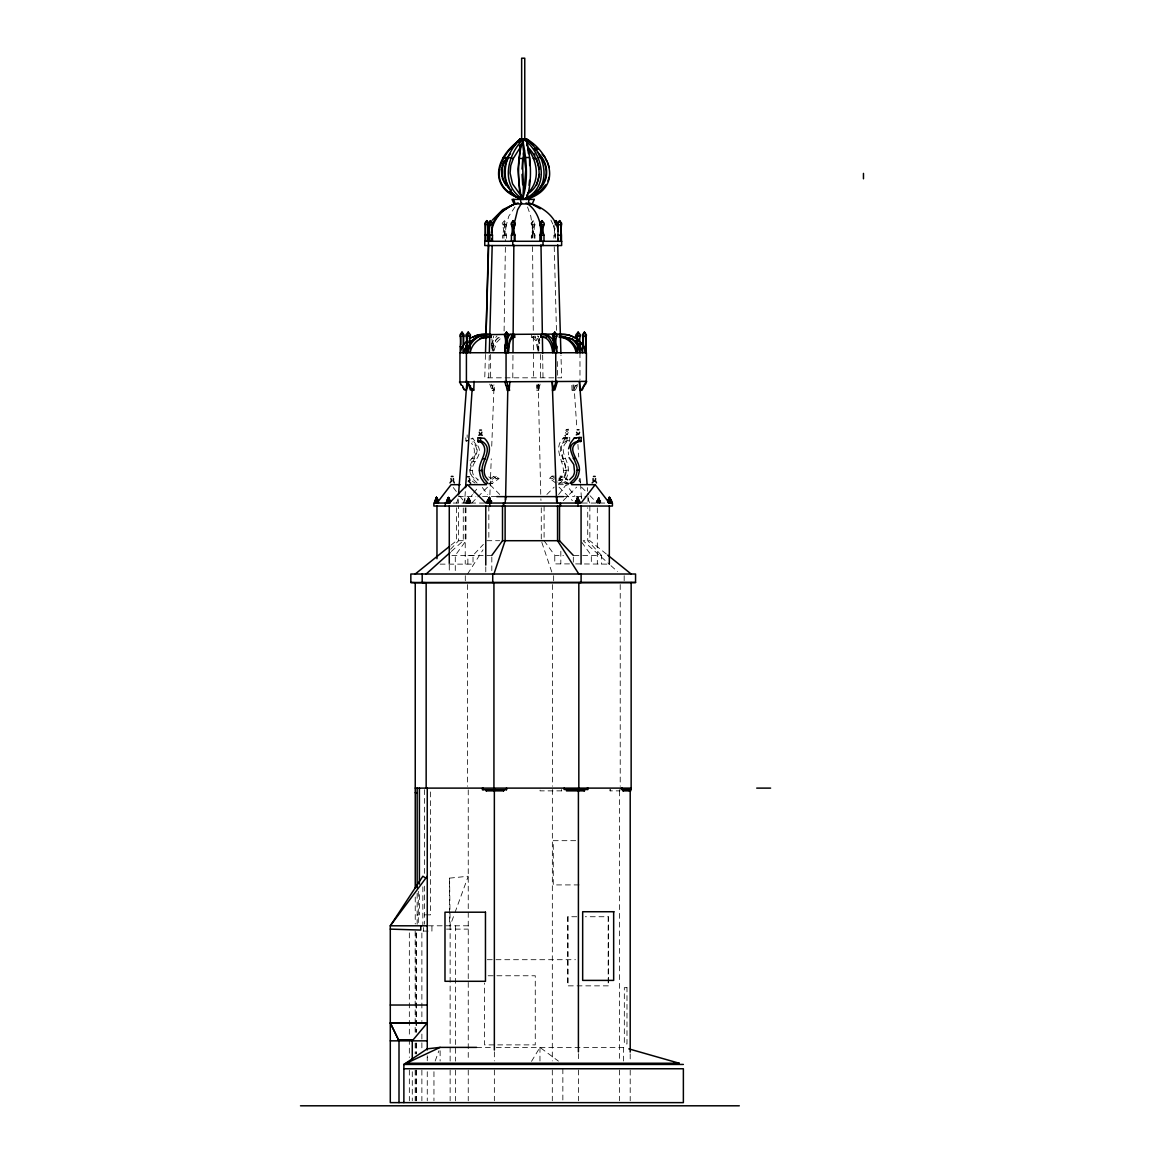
<?xml version="1.0" encoding="UTF-8"?>
<svg xmlns="http://www.w3.org/2000/svg" width="1164" height="1164" viewBox="0 0 1164 1164"><rect width="100%" height="100%" fill="white"/><g stroke="black" fill="none" stroke-linecap="round" stroke-linejoin="round"><path stroke-width="0.75" stroke-dasharray="5 3.75" d="M427.261 1055.763L427.261 1060.957L427.261 1057.203M470.052 503.168L470.387 501.073L468.685 497.523L466.4 502.281L467.084 503.183L466.749 501.102L468.437 497.523L470.751 501.437L470.067 503.154L470.416 501.087L468.525 497.523L469.238 503.168M598.834 497.392C596.914 500.869 603.272 508.901 598.82 497.392C598.66 499.167 602.646 502.761 599.256 503.023M468.626 502.746C463.81 497.886 473.661 502.615 468.583 500.025M468.685 497.523L468.612 500.025M590.032 495.704L597.03 503.037L598.703 497.392L596.797 501.32L597.074 502.935L598.209 503.037L596.856 502.935L596.565 501.335L598.805 497.392M512.786 377.82L512.975 354.278M504.099 331.042L505.38 246.666M558.924 480.063L562.372 476.12A11.465 6.911 90 0 0 563.463 471.944C563.74 460.231 552.624 448.882 563.289 437.97L569.807 437.373L569.647 440.676L566.897 440.676L566.679 441.505L569.414 441.505M558.895 483.613L561.033 482.289L563.74 478.084A16.121 9.719 90 0 0 565.268 472.206C568.076 461.89 550.616 443.877 568.556 440.85M558.153 480.165L562.445 479.699L565.122 476.12A11.465 6.911 90 0 0 566.213 471.944C566.49 460.231 555.374 448.882 566.039 437.97L569.807 437.373M558.574 483.045L562.721 483.118L566.49 478.084A16.121 9.719 90 0 0 568.017 472.206C570.651 461.25 556.319 450.366 567.596 441.098M489.753 384.135L492.183 390.507L493.027 384.877M492.183 390.507L494.22 390.115L494.336 384.877M488.676 377.82L489.302 354.278M485.446 354.438L484.762 377.82L561.63 377.82L560.961 355.064M538.117 384.135L536.895 390.507L536.458 384.877M540.052 384.135L538.83 390.507L536.895 390.507M489.884 494.816L491.252 458.805M491.732 446.205L494.074 384.978M566.897 440.676L567.057 437.373M464.974 496.621L465.338 491.223M577.562 384.542L575.511 385.808L573.401 390.507L572.033 390.115L571.83 384.877M577.46 385.633L575.438 389.969L573.401 390.507M468.219 499.181C470.096 499.181 466.735 499.516 468.452 497.523L468.583 499.181L468.583 497.523L466.735 501.102L467.462 503.168M598.194 499.036L598.587 497.392M468.466 497.523L468.059 499.181M492.576 349.986L495.733 340.455L499.603 335.93M493.943 350.742L496.722 342.347L501.408 337.604M534.96 238.256L534.96 235.215A15.408 14.856 -90 0 1 534.96 224.739L535.062 224.361A2.604 2.27 90 0 0 535.091 223.226L533.156 220.636L531.177 223.226A2.604 2.27 90 0 0 531.206 224.361L531.308 224.739A12.528 12.091 -90 0 1 531.308 235.215L531.308 238.256M491.819 348.414C493.041 343.584 495.777 337.327 501.509 337.036M506.486 238.256L506.486 235.215A15.408 13.371 90 0 1 506.486 224.739L506.602 224.361A2.604 2.517 -90 0 0 506.631 223.226L504.492 220.636L502.295 223.226A2.604 2.517 -90 0 0 502.324 224.361L502.441 224.739A12.528 10.869 90 0 1 502.441 235.215L502.441 238.256M435.191 1061.015L438.901 1050.786M450.133 1061.059L450.133 925.802L454.353 914.235M454.964 912.591L468.248 876.23L449.595 878.136L449.595 925.802M491.223 344.85L493.143 340.455L497.013 335.93M467.157 434.929L467.157 437.519M531.526 1061.335L539.965 1047.382L558.414 1061.117M467.564 574.012L483.031 549.786M465.964 507.766L465.964 540.707L455.284 555.403L455.284 572.31M470.009 460.449C475.247 456.303 475.829 448.329 471.478 443.222M466.007 503.052L472.526 494.569M473.617 493.158L477.968 487.512M558.589 494.569L566.199 484.675L574.9 495.98M514.983 206.959L508.755 216.3L505.423 228.333A24.473 12.164 90 0 0 505.467 241.283M470.562 474.257A16.121 12.877 90 0 1 470.096 472.206C466.822 460.929 484.282 451.865 472.177 441.927M477.822 445.71C484.006 456.172 470.329 461.977 472.497 471.944A11.465 9.152 90 0 0 473.937 476.12L478.506 480.063L475.407 479.699L471.871 476.12A11.465 9.152 90 0 1 470.416 471.944C469.398 459.518 485.766 451.297 470.94 438.784L473.006 438.784L476.556 442.917M450.555 549.277L458.601 540.707L458.601 506.034M440.094 564.133L473.021 564.133L473.021 555.403L483.366 544.388M471.74 503.052L476.6 498.148M477.822 496.926L489.986 484.675L499.72 494.482M546.862 494.482L554.151 487.134M563.26 500.607L576.646 487.134M451.341 551.416L463.272 540.707L463.272 506.034M555.825 483.045L549.495 478.288L552.042 476.12L554.792 476.12M451.021 545.145L456.535 540.707L465.964 540.707M489.942 479.088L493.609 476.469L496.271 476.469L498.949 478.637L492.285 483.395L489.04 483.962M496.271 476.469L490.597 480.368M488.618 483.918L496.286 478.637L498.949 478.637M568.047 479.612L562.096 476.12L558.836 478.288L569.502 483.773M467.302 440.85L466.167 441.505L465.658 437.373L467.724 437.373M539.412 385.808L537.477 385.808M470.023 503.154L467.972 503.168M578.944 480.965L579.73 478.549M531.672 334.635L531.686 337.254L536.08 337.153L537.477 338.36L539.761 344.18M535.367 337.036L531.686 337.254M568.701 483.613L565.98 483.569L559.346 479.874M469.514 500.025L467.637 500.025L469.499 500.025M466.735 501.102L470.431 501.087M598.456 498.41L599.169 499.036L598.398 499.036M466.415 501.466L470.736 501.437L466.429 501.466M600.653 501.306L596.565 501.335L600.624 501.306M596.928 502.615L600.915 502.106L596.841 502.15M599.897 503.023L598.034 502.921M468.539 502.251C462.297 502.324 474.868 502.208 468.626 502.281M467.899 503.066L469.267 503.066M599.373 502.921L597.539 502.95M468.059 503.183L466.924 503.081M466.793 501.117L470.387 501.073M473.021 555.403L467.87 555.403L467.87 564.133M502.441 224.739L506.486 224.739M531.308 224.739L534.96 224.739M502.441 235.215L503.896 235.215A12.528 10.869 90 0 0 503.896 224.739L504.449 220.636L505.031 224.739A15.408 13.371 90 0 0 505.031 235.215L505.031 238.256M505.031 235.215L506.486 235.215M531.308 235.215L532.079 235.215L532.079 238.256M532.079 235.215A12.528 12.091 -90 0 0 532.079 224.739L532.021 224.361A2.604 1.295 90 0 1 532.006 223.226L533.112 220.636L534.261 223.226A2.604 1.295 90 0 1 534.247 224.361L534.189 224.739A15.408 14.856 -90 0 0 534.189 235.215L534.96 235.215M553.889 238.256L553.889 235.215L556.436 235.215M492.227 347.92A25.244 21.912 90 0 1 491.79 345.01L492.227 346.683L493.696 346.683L493.696 351.222M538.001 351.222L538.001 346.683L538.772 346.683A12.528 12.091 -90 0 0 539.747 343.235M491.033 385.808L492.343 385.808L493.492 390.507M575.511 385.808L576.747 385.808M492.925 390.115L494.22 390.115M536.517 390.115L538.83 390.507M572.033 390.115L574.623 390.507M563.289 437.97L566.039 437.97M563.07 438.784L565.82 438.784M465.862 440.676L467.943 440.676M471.784 458.441L473.864 458.441M562.43 458.441L565.18 458.441M473.413 461.526L475.479 461.526M561.208 461.526L563.958 461.526M565.442 470.14L568.192 470.14M470.256 470.416L472.322 470.416M563.58 470.416L566.33 470.416M562.096 476.12L559.913 476.12L567.756 480.165M549.495 478.288L552.245 478.288L557.309 482.1M564.758 483.045L566.941 483.045M489.622 483.395L492.285 483.395M558.313 484.675L568.701 484.675M458.31 496.621L475.829 496.621M482.594 496.621L496.839 496.621M563.754 496.621L574.39 496.621M576.151 496.621L586.234 496.621M453.189 503.052L485.01 503.052M582.306 503.052L605.731 503.052M486.814 540.707L499.691 540.707M606.371 554.035L589.857 540.707L583.12 540.707L609.63 564.496M451.908 555.403L491.819 555.403M544.097 540.707L554.777 555.403L563.478 555.403M573.925 555.403L601.526 555.403L601.526 564.133M569.516 563.9L554.777 563.9L554.777 555.403M575.656 563.9L609.325 564.133M561.805 790.865L540.052 790.865L540.125 789.483M575.7 840.684L553.264 840.684L553.264 884.916L579.148 884.916M417.149 914.86L419.389 914.86L419.389 891.318M424.394 914.86L425.297 914.86M425.922 914.86L430.491 914.86L430.491 789.919M576.806 916.737L567.726 916.737L567.726 985.85L608.452 985.85L608.452 916.737L585.317 916.737M428.396 925.802L468.248 925.802M446.539 929.119L468.248 929.119M423.099 931.084L431.931 931.084L431.931 925.802M487.265 959.703L575.467 959.703M488.153 975.767L535.265 975.767L535.265 1044.879L484.53 1044.879L484.53 983.042M476.629 1047.382L492.678 1047.382M496.257 1047.382L623.613 1047.382L627.09 1048.371M532.486 337.036L535.847 340.746L537.87 350.742M560.903 480.165L559.418 479.612M492.343 385.808L491.062 384.135M579.148 480.79L580.661 482.9M477.109 483.118L472.133 478.084M475.028 483.118L472.322 481.154M488.749 476.847L490.99 478.288M565.806 440.85L566.679 441.505M552.042 476.12L555.519 478.739M493.609 476.469L496.286 478.637M610.955 565.689L617.575 571.626M581.505 487.134L588.809 494.482M559.026 487.134L572.397 500.607M601.526 555.403L587.718 540.707L587.718 507.766M482.318 487.512L487.745 494.569M453.262 487.512L458.689 494.569M459.78 495.98L465.222 503.052M581.709 542.177L591.312 555.403L591.312 563.9M537.753 335.93L538.481 337.123M534.873 335.93L537.462 342.536L538.583 349.986M550.921 220.098L552.871 224.128M527.525 206.959L530.813 216.3L532.574 228.333A24.473 6.431 90 0 1 532.545 241.283M472.715 437.97L473.006 438.784M539.165 338.651L539.79 340.455M541.827 542.38L552.463 574.012M553.307 225.525L554.18 228.333A24.488 21.243 90 0 1 554.792 236.976M538.204 384.353L540.765 494.802M587.354 487.614L587.631 491.223M573.968 384.978L576.849 428.192M577.926 444.401L578.77 457.001M580.21 478.622L580.458 482.216M580.574 484.02L581.462 499.836M568.265 451.865L568.439 454.877M573.066 384.877L573.27 390.115M554.239 246.652L556.465 330.765M557.28 361.524L557.716 377.82M542.657 355.064L543.006 377.82M538.394 384.877L538.452 390.115M449.595 878.136L450.133 925.802M532.588 246.652L533.301 334.344M533.316 336.163L533.636 377.82M630.204 1053.886L630.204 1061.102M630.204 1070.123L630.204 1100.824M624.18 575.7L624.18 582.509M623.613 1047.382L623.613 1061.015M620.223 584.546L620.223 786.297M619.815 789.483L619.815 790.865L609.98 790.865L609.98 789.483M619.394 790.865L619.394 1060.928M619.394 1069.992L619.394 1100.809M610.285 789.483L610.285 790.865M608.175 916.737L608.175 985.85M597.321 507.839L597.321 563.9M589.857 506.034L589.857 540.707M587.98 496.621L587.98 503.052M579.978 352.736L579.978 379.58M578.406 1053.682L578.406 1060.928M578.406 1069.992L578.406 1100.809M573.314 557.149L573.314 564.133M568.017 916.737L568.017 985.85M562.852 1068.756L562.852 1100.838M561.528 789.483L561.528 790.865M560.83 551.241L560.83 563.9M555.374 238.256L555.374 235.215A15.408 7.639 90 0 1 554.966 228.202M553.657 575.7L553.657 580.807M552.463 584.546L552.463 786.297M552.362 789.483L552.303 1060.928M552.303 1069.992L552.303 1100.809M544.097 506.034L544.097 538.976M541.275 507.766L541.275 538.976M540.372 354.525L540.372 379.58M539.965 1047.382L539.965 1061.015M538.772 346.683L538.772 351.135M534.189 235.215L534.189 238.256M503.896 235.215L503.896 238.256M494.351 1051.878L494.351 1060.928M494.351 1069.992L494.351 1100.809M492.227 346.683L492.227 351.135M491.819 557.105L491.819 570.622M490.641 354.525L490.641 379.58M488.836 506.034L488.836 540.707M485.781 566.853L485.781 574.012M468.248 789.905L468.248 1061.059M468.248 1070.094L468.248 1100.809M467.564 584.546L467.564 786.297M465.294 575.7L465.294 580.807M465.222 507.795L465.222 564.133M464.931 503.052L464.931 496.621A16.98 14.739 90 0 1 463.272 503.052M458.31 499.836L458.31 503.052M456.535 507.766L456.535 540.707M455.561 925.802L455.561 1061.131M455.561 1070.153L455.561 1100.824M450.133 1070.094L450.133 1100.809M449.275 565.064L449.275 572.222M440.123 1050.786L440.123 1061.015M433.954 1071.709L433.954 1100.809M427.261 1071.709L427.261 1100.809M424.394 789.643L424.394 875.343M424.394 886.124L424.394 924.245M423.58 927.562L423.58 931.084M422.852 886.852L422.852 925.802M421.877 933.033L421.877 1021.439M421.877 1034.069L421.877 1050.306M421.877 1070.153L421.877 1100.824M418.298 891.318L418.298 925.802M417.149 893.312L417.149 924.245M416.45 933.033L416.45 1032.264M416.45 1043.09L416.45 1053.915M416.45 1070.153L416.45 1100.824M416.028 932.902L416.028 1032.206M416.028 1043.031L416.028 1053.871M416.028 1070.123L416.028 1100.824M415.242 897.037L415.242 924.012M415.17 931.084L415.17 1032.206M415.17 1043.031L415.17 1053.871M415.17 1070.123L415.17 1100.824M412.274 1071.738L412.274 1100.809M409.335 932.902L409.335 1037.619M409.335 1039.423L409.335 1057.479M409.335 1070.123L409.335 1100.824M457.976 498.847A16.965 16.383 -90 0 1 456.477 503.052M589.813 503.052A16.98 16.383 -90 0 1 588.111 497.741M581.767 498.847A16.965 14.725 90 0 1 581.462 496.621M540.984 500.462A16.98 4.438 90 0 1 540.867 498.847M554.064 225.569A12.528 6.213 90 0 1 554.311 227.3M554.399 228.188A12.528 6.213 90 0 1 553.889 235.215M538.001 336.192A12.528 12.091 -90 0 1 538.335 337.036M538.83 338.753A12.528 12.091 -90 0 1 538.001 346.683M539.601 338.753A12.528 12.091 -90 0 1 539.747 339.641M493.696 346.683A15.408 13.371 90 0 1 493.099 338.782M493.245 337.909A15.408 13.371 90 0 1 493.696 336.192M491.848 338.753A12.528 10.869 90 0 1 491.848 344.122M564.977 435.54C567.203 444.081 571.771 429.967 564.977 435.54M565.588 432.31C567.159 438.377 570.404 428.352 565.588 432.31M565.966 430.098C566.199 433.634 570.316 429.676 567.057 427.988L565.966 430.098M566.388 429.516L567.93 429.749L566.388 429.516M467.884 499.676L469.354 499.662L467.899 499.676M598.034 499.531L599.489 499.531L598.034 499.531M597.787 499.894L599.78 499.88L597.787 499.894M466.793 502.746L470.605 502.732L466.793 502.746M597.278 500.447L600.348 500.433L597.278 500.447M596.885 500.971L600.799 500.942L596.885 500.971M626.989 987.669L624.326 987.669L624.326 1043.977L626.989 1043.977L626.989 987.669"/><path stroke-width="1.5" d="M425.849 878.136L422.852 876.23L390.289 925.802L390.289 1102.628L683.37 1102.628L683.37 1068.756L403.879 1068.756M399.005 1102.628L399.005 1040.849L390.289 1022.938L427.334 1022.865L412.274 1040.849L412.274 1059.022M438.144 503.052C437.562 491.95 433.75 502.964 438.348 502.95M447.442 503.154C446.103 499.371 449.624 494.351 448.562 503.154C453.684 503.881 444.575 490.946 450.424 502.237M487.512 501.073L491.441 501.058L487.279 501.087L489.389 497.494L489.317 501.058M576.878 502.237L575.496 502.251L577.708 502.251L577.751 497.494L579.57 503.023L577.766 497.494L575.816 503.052M609.747 499.676C608.248 494.758 613.224 502.528 610.896 503.168M434.594 502.979L436.325 497.421L436.485 499.923M447.689 502.237C444.11 502.892 450.963 494.176 448.838 499.996M488.414 499.996L490.262 499.996L488.822 499.152L489.433 497.494L489.375 503.052L490.99 503.023L489.447 497.494L488.414 499.996L491.164 501.044L490.524 503.139M575.671 502.732L579.847 501.408L579.075 501.408M577.664 499.138C578.406 495.486 575.933 503.823 577.562 497.494L578.188 499.138L577.781 497.494M608.685 503.197C612.482 503.648 605.978 491.019 611.566 501.102M608.088 500.607L609.587 497.537L610.242 499.181L609.834 497.537L607.652 501.117M576.5 503.052L579.323 503.023L577.722 502.732M611.755 502.746L609.805 503.183M512.989 352.459L513.12 336.163M488.676 244.877L486.028 334.635L513.135 334.344L513.848 244.862M511.782 337.254L514.663 337.254L514.677 334.635L511.796 334.635A26.103 6.868 90 0 0 509.381 335.057L507.184 338.651M506.733 381.37L509.148 390.507L509.876 381.37M434.594 502.979L436.354 497.421L437.228 499.56M575.787 502.266L576.747 499.996M607.841 502.295C606.371 499.589 613.224 500.869 610.285 500.578M505.569 499.836L507.81 388.572M570.084 483.118L574.9 478.084A16.121 12.455 90 0 0 576.864 472.206C579.803 461.191 559.447 444.677 579.745 440.85L580.851 441.505L581.345 437.373L574.332 437.97L570.622 442.917L568.585 448.751M570.884 483.613L573.619 482.289L577.097 478.084A16.121 12.455 90 0 0 579.061 472.206C582.32 460.813 562.779 448.46 579.745 440.85M585.579 344.864L585.579 345.01A25.244 6.606 90 0 1 585.434 347.92L586.22 347.92M489.346 352.459L489.782 336.163M489.826 334.344L492.183 245.546M489.433 337.24L491.033 337.254L491.106 334.635L489.622 334.635A26.103 22.654 90 0 0 481.634 335.057L474.388 338.651L470.518 342.536M485.504 352.634L485.985 336.44M486.028 334.635L488.574 238.256M467.288 381.37L472.511 390.507L473.777 390.115L474.097 381.37M522.039 169.042L522.738 158.755M466.648 388.369L466.779 384.877M463.127 387.467L464.392 389.969L466.662 390.115L466.939 383.131M501.422 169.26L501.8 176.695M466.473 344.864L466.458 345.01A25.244 12.528 90 0 1 466.211 347.92L467.681 347.92M556.145 381.37L553.104 390.507L552.187 381.37L556.61 501.451M557.454 381.37L554.85 389.969L552.362 390.115M577.562 440.85L578.668 441.505L579.163 437.373M505.598 350.742L505.467 352.736L505.467 346.683A15.408 14.856 -90 0 0 505.743 345.824M465.571 487.614L472.177 388.572M458.5 494.816L466.662 384.978M554.646 344.864L554.631 345.01A25.244 21.912 90 0 1 554.195 347.92L556.785 347.92M576.107 349.709L576.107 352.736C574.871 344.704 567.814 337.371 559.477 337.254L559.404 334.635A26.103 25.186 -90 0 1 568.294 335.057C576.791 337.007 584.008 344.049 585.434 352.736L585.623 344.093A15.408 4.03 90 0 0 585.434 336.192L585.492 335.829A2.604 1.295 90 0 0 585.507 334.694L584.401 332.104L582.48 334.694A2.604 2.27 90 0 0 582.509 335.829L582.611 336.192A15.408 4.03 90 0 1 582.611 346.683L582.611 352.736C581.243 345.257 574.943 339.277 567.625 337.604M529.547 180.333L529.053 185.265M513.848 228.333L514.255 224.128M505.205 344.864L505.191 345.01A25.244 24.357 -90 0 1 504.696 347.92L507.577 347.92M539.543 174.222L536.488 185.265M583.804 385.764L581.054 390.507M584.124 385.633L582.233 389.969L579.788 390.115L579.468 381.37L587.092 484.02M520.657 144.642L517.98 169.042L519.61 191.623M524.411 150.505C520.555 166.219 524.949 182.428 522.651 197.967M523.262 154.157L523.48 152.499M460.915 334.694L462.021 332.104L463.941 334.694A2.604 2.27 90 0 1 463.927 335.829L463.825 336.192A15.408 4.03 90 0 0 463.679 344.966M505.394 334.694L506.5 332.104L508.479 334.694A2.604 2.27 90 0 1 508.45 335.829L508.348 336.192A12.528 12.091 -90 0 0 508.348 346.683L508.348 352.736C509.265 347.978 508.421 337.909 514.663 337.254M583.309 334.694L584.415 332.104L586.35 334.694A2.604 2.27 90 0 1 586.321 335.829L586.22 336.192A12.528 3.288 90 0 0 586.22 346.683L586.22 352.736M436.325 497.421C436.82 500.084 436.063 499.56 436.573 497.421L436.471 499.08L436.471 497.421M448.358 497.494C448.824 500.156 448.067 499.632 448.591 497.494L448.489 499.152L448.475 497.494M489.244 497.494L488.88 499.152L489.869 499.138L489.302 497.494L489.593 498.512M514.444 222.79L517.645 209.68L521.69 202.929M505.54 344.85L504.696 352.736L505.365 344.093A15.408 14.856 -90 0 0 504.696 336.192L504.594 335.829A2.604 2.27 90 0 1 504.565 334.694L506.5 332.104L507.649 334.694A2.604 1.295 90 0 1 507.635 335.829L507.577 336.192A12.528 12.091 -90 0 0 507.577 346.683L507.577 352.736L509.439 340.455L512.247 335.057A26.103 6.868 90 0 1 514.677 334.635M449.988 482.9L451.501 480.79M576.587 432.31L578.072 434.376M592.141 482.9L594.338 480.688M524.237 190.198L525.75 169.26L522.461 142.124M521.574 143.419C518.009 161.374 517.107 180.114 521.632 197.967M522.621 198.171L522.927 199.393M528.15 203.918L529.067 199.393M488.429 499.996L487.92 503.154M487.512 501.073L487.731 503.052L488.836 503.154M512.145 222.862L513.193 220.636L515.172 223.226A2.604 2.27 90 0 1 515.143 224.361L515.041 224.739A12.528 12.091 -90 0 0 515.041 235.215L515.041 241.283M558.618 222.862L559.666 220.636L561.586 223.226A2.604 2.27 90 0 1 561.572 224.361L561.47 224.739A12.528 3.288 90 0 0 561.47 235.215L561.47 241.283M466.793 349.986L466.211 352.736L466.546 344.093A15.408 7.639 90 0 0 466.211 336.192L466.095 335.829A2.604 2.517 -90 0 1 466.066 334.694L468.204 332.104L470.372 334.694A2.604 2.517 -90 0 1 470.343 335.829L470.227 336.192A12.528 6.213 90 0 0 470.227 346.683L470.227 352.736C471.595 343.104 481.314 335.479 491.033 337.254M463.825 352.736L466.429 346.203M527.205 145.776L526.535 138.865C551.43 153.764 562.721 188.015 526.535 199.393C532.85 179.838 530.551 158.697 526.535 138.865L520.119 138.865L510.851 149.283M546.265 337.153L540.823 337.254L540.78 334.635A26.103 12.979 90 0 1 545.363 335.057C551.547 338.506 553.467 346.203 554.195 352.736L554.792 344.093A15.408 13.371 90 0 0 554.195 336.192L554.733 332.104L556.916 334.694A2.604 2.517 -90 0 1 556.901 335.829L556.785 336.192A12.528 10.869 90 0 0 556.785 346.683L556.785 352.736L555.723 346.683L556.785 346.683M492.459 241.283L492.459 235.215A12.528 6.213 90 0 1 492.459 224.739L492.576 224.361A2.604 2.517 -90 0 0 492.605 223.226L490.466 220.636L488.298 223.226A2.604 2.517 -90 0 0 488.313 224.361L488.429 224.739A15.408 7.639 90 0 1 488.429 235.215L488.429 241.283M543.981 241.283L543.981 235.215A12.528 10.869 90 0 1 543.981 224.739L544.097 224.361A2.604 2.517 -90 0 0 544.126 223.226L541.988 220.636L539.79 223.226A2.604 2.517 -90 0 0 539.82 224.361L539.936 224.739A15.408 13.371 90 0 1 539.936 235.215L539.936 241.283M579.687 341.43A15.408 7.639 90 0 1 580.138 336.192L580.254 335.829A2.604 2.517 -90 0 0 580.283 334.694L578.144 332.104L575.976 334.694A2.604 2.517 -90 0 0 576.005 335.829L576.107 336.192A12.528 6.213 90 0 1 576.617 339.641M493.929 574.012L505.118 540.707L505.118 506.034M503.765 161.214L501.728 169.042L501.888 175.735M547.924 180.987L549.277 177.059M489.666 225.525L488.691 228.333A24.473 23.615 -90 0 0 488.778 241.283M520.41 138.865C498.119 157.315 485.795 186.124 522.461 199.393C528.791 179.838 526.492 158.697 522.461 138.865L517.922 142.372L518.751 141.688M522.927 138.865L521.036 139.927L522.927 138.865L525.502 140.771L524.164 138.865L528.267 140.873M516.816 143.143C502.31 158.944 499.021 187.724 520.41 199.393M523.538 142.124L513.309 158.479L510.763 165.564L510.079 172.985L512.524 183.825L523.538 199.393C550.936 187.942 543.122 153.561 523.538 138.865C506.937 154.71 499.88 186.225 523.538 199.393M502.295 165.564L506.195 158.479L510.56 153.619M450.919 478.549L451.69 480.965M453.422 480.397L453.422 478.549M479.306 432.222L480.092 434.638M593.087 478.549L593.087 480.397L594.338 481.038M491.834 224.128L499.909 212.808L512.815 204.704M520.235 197.196L521.297 195.13M519.93 140.262C497.217 154.71 486.508 186.502 519.289 198.302M486.377 483.962L484.137 482.638L481.27 478.433A16.121 10.243 90 0 1 479.655 472.555C476.949 461.541 491.95 450.628 480.106 441.447M487.905 483.467L483.933 478.433A16.121 10.243 90 0 1 482.318 472.555C479.684 461.628 495.253 449.042 481.751 441.2L478.186 441.854L477.778 437.722L484.399 438.319C496.039 449.77 483.758 460.318 484.224 472.293A11.465 7.29 90 0 0 485.388 476.469L488.196 480.048M491.819 555.403L502.499 540.707L502.499 506.034M467.157 344.18L463.039 352.736L463.039 346.683A12.528 3.288 90 0 0 463.039 336.192L463.097 335.829A2.604 1.295 90 0 0 463.112 334.694L462.006 332.104L460.071 334.694A2.604 2.27 90 0 0 460.1 335.829L460.202 336.192A12.528 3.288 90 0 1 460.202 346.683L460.202 352.736L461.89 347.352L467.011 340.455M427.261 876.23L390.289 925.802L427.261 925.802M492.328 220.098L502.703 209.68L514.924 203.816M438.042 501.64L451.094 484.675L460.158 484.675M595.197 484.675L581.069 503.052L485.781 503.052L467.521 484.675L449.275 503.052L433.866 503.052L433.866 506.034L612.424 506.034L612.424 503.052L609.325 503.052L595.197 484.675L571.64 484.675M540.111 187.128C549.204 178.354 547.633 163.746 539.092 155.219M545.829 184.756L539.587 191.623L528.252 198.36M528.238 197.254L526.535 199.393L527.205 194.679M412.274 1040.849L413.002 1039.99L398.568 1039.99L390.289 1022.938L427.261 1022.938M519.319 146.009L520.133 145.093M527.83 192.948C540.489 181.148 537.652 161.68 528.063 148.977M554.442 221.8L555.883 220.636L556.276 221.8M478.797 435.278L480.572 434.361L482.347 435.278M576.296 434.929L578.072 434.012M578.988 434.07L579.556 432.31M595.255 480.747L595.604 478.549M529.154 192.948C544.665 181.409 540.154 159.715 528.238 147.479M426.155 574.012L450.017 552.609M518.795 141.15L521.428 139.142M415.242 574.012L449.653 546.265M468.932 342.347L475.523 338.36M469.703 342.347L471.711 340.746M584.037 385.459L586.292 381.37L586.423 352.736L459.969 352.736L459.969 381.37M535.047 192.031C550.543 183.534 549.714 162.553 537.07 152.048M478.186 441.854L479.088 441.2M569.72 479.699L573.154 476.12A11.465 8.846 90 0 0 574.55 471.944L573.779 464.494L569.109 457.612M469.296 338.651L477.342 335.057A26.103 25.186 -90 0 1 486.232 334.635L487.018 334.635A26.103 25.186 -90 0 0 481.067 334.563M527.51 198.666C552.871 187.069 545.872 154.797 527.656 140.262M583.717 385.633L585.376 384.542L586.714 381.37L459.591 382.01M481.052 434.638L481.838 432.222M476.629 1047.382L440.123 1047.382L403.879 1064.434L403.879 1102.628M472.584 337.123L478.128 335.057M518.169 202.929C506.151 206.566 495.151 215.762 492.197 228.333A24.473 21.228 90 0 0 491.543 232.64M479.99 338.36L489.564 337.254M527.219 198.52L528.267 197.225M468.466 481.387L469.95 480.31L469.383 478.549M540.823 337.254C548.957 336.047 552.143 346.348 552.725 352.736L552.725 346.683A15.408 13.371 90 0 0 552.725 336.192L552.609 335.829A2.604 2.517 -90 0 1 552.594 334.694L554.733 332.104L555.243 333.602M440.123 1047.382L427.261 1048.822L403.879 1064.434L683.37 1064.434M559.477 337.254L563.201 337.036M635.559 582.509L415.242 582.728L410.834 582.509L410.834 574.012L635.559 574.012L635.559 582.509L410.834 582.509M481.387 337.153L484.006 337.036M447.543 499.996L448.489 499.996M446.554 501.437L450.657 501.408L449.871 501.408M490.801 500.549L487.716 500.564L490.772 500.549M434.521 502.179L438.406 502.15M491.528 501.408L487.192 501.437L488.56 501.422M576.995 499.647L578.45 499.632L577.024 499.647M434.667 502.644C444.066 503.808 432.688 497.712 437.126 499.56M610.663 500.025L609.718 499.676M491.164 502.703L487.338 502.732M487.862 503.154L488.313 503.154M611.653 501.451L607.564 501.48M608.336 502.295L611.915 502.266M447.398 500.564L450.104 500.549L448.504 500.564M449.93 502.237L446.598 502.266M450.264 502.703L446.467 502.732M579.119 502.237L579.876 502.222L577.722 502.251M611.376 503.066L610.387 503.183M513.135 334.344L560.335 334.068M435.86 500.476C432.601 500.52 440.399 500.462 437.024 500.476M435.7 500.986C431.524 501.044 441.491 500.971 437.169 500.986M447.718 501.058C443.63 501.117 454.338 501 448.518 501.073M578.057 499.996L577.693 499.996M609.325 500.04L609.732 500.04M576.922 501.058C572.819 501.117 583.542 501 577.722 501.073M488.56 502.237C484.37 502.281 493.245 502.237 490.772 502.222M437.708 502.964L435.278 502.979M576.893 501.422L575.511 501.437L577.708 501.437M577.708 500.564L579.308 500.549L576.282 500.578M490.029 503.037L488.734 503.052M577.722 502.732L579.716 502.703L578.988 502.703M610.402 503.081L608.539 503.095M609.761 502.761L608.452 502.775M447.762 501.437L446.612 501.437M609.179 500.607L608.103 500.607M610.431 501.087L611.537 501.087L607.928 501.117M447.951 503.154L446.612 503.052M434.594 501.364L438.362 501.335M490.742 501.408L491.514 501.408M503.081 157.518L506.849 158.479C498.527 167.994 501.597 183.01 511.447 190.198M508.144 157.518L513.309 158.479M525.488 157.518L529.547 157.518L529.664 165.564M538.015 157.518L540.678 157.518M545.261 157.518L542.104 154.157M523.364 158.479L519.304 158.479L518.809 157.518M533.301 158.479L536.429 158.479L539.558 169.26M488.342 230.865A15.408 4.03 90 0 1 488.574 224.739L488.676 224.361A2.604 2.27 90 0 0 488.691 223.226L486.77 220.636L484.835 223.226A2.604 2.27 90 0 0 484.85 224.361L492.459 224.739M514.27 241.283L514.27 235.215A12.528 12.091 -90 0 1 514.27 224.739L514.328 224.361A2.604 1.295 90 0 0 514.342 223.226L513.237 220.636L511.258 223.226A2.604 2.27 90 0 0 511.287 224.361L515.041 224.739M539.936 224.739L543.981 224.739M555.374 224.739L561.47 224.739M484.952 241.283L484.952 235.215L487.789 235.215A12.528 3.288 90 0 0 487.789 224.739L487.847 224.361A2.604 1.295 90 0 0 487.862 223.226L486.756 220.636L485.664 223.226A2.604 1.295 90 0 0 485.679 224.361L485.737 224.739A15.408 4.03 90 0 0 485.737 235.215L485.737 241.283M490.83 221.8L490.437 220.636L489.913 224.739A12.528 6.213 90 0 0 489.913 235.215L492.459 235.215M511.389 224.739A15.408 14.856 -90 0 1 511.389 235.215L512.16 235.215A15.408 14.856 -90 0 0 512.829 232.64M514.27 235.215L515.041 235.215M539.936 235.215L541.391 235.215A15.408 13.371 90 0 0 541.391 224.739L541.944 220.636L542.366 221.8M542.526 235.215L543.981 235.215M557.847 235.215L560.684 235.215A15.408 4.03 90 0 0 560.684 224.739L560.742 224.361A2.604 1.295 90 0 0 560.757 223.226L559.651 220.636L557.731 223.226A2.604 2.27 90 0 0 557.745 224.361L557.847 224.739A15.408 4.03 90 0 1 557.847 235.215L557.847 241.283M540.78 334.635L543.37 334.635A26.103 12.979 90 0 1 547.953 335.057L552.1 338.651L554.311 342.536M559.404 334.635L560.19 334.635A26.103 25.186 -90 0 1 569.08 335.057L577.126 338.651L583.382 345.286M460.202 336.192L463.825 336.192M466.211 336.192L470.227 336.192M504.696 336.192L508.348 336.192M552.725 336.192L556.785 336.192M576.107 336.192L580.138 336.192M582.611 336.192L586.22 336.192M460.202 346.683L463.039 346.683M468.67 333.602L468.204 332.104L467.681 336.192A12.528 6.213 90 0 0 467.681 346.683L470.227 346.683M504.696 346.683L505.467 346.683M507.577 346.683L508.348 346.683M552.725 346.683L554.195 346.683M577.14 341.43A15.408 7.639 90 0 0 577.591 346.683L580.138 346.683L580.138 352.736L577.373 344.85L571.961 338.651M582.611 346.683L585.434 346.683M578.668 347.92L580.138 347.92A25.244 12.528 90 0 1 579.89 345.01L579.803 344.093M465.862 381.37L467.783 385.211L470.532 385.808M504.798 381.37L505.845 385.459L508.232 385.808M554.253 385.808L555.563 385.808M473.777 390.115L470.314 389.969L469.107 385.808M509.73 390.115L507.213 390.507L506.311 385.808M579.788 390.115L580.676 390.493M577.198 429.749L578.944 429.749M479.699 430.098L481.445 430.098M574.332 437.97L576.529 437.97M578.959 440.676L581.142 440.676M477.938 441.025L480.834 441.854M578.668 441.505L580.851 441.505M573.226 458.441L575.409 458.441M482.653 458.791L485.315 458.791M577.097 470.14L579.279 470.14M479.481 470.489L482.143 470.489M451.297 476.425L453.043 476.425M593.465 476.425L595.226 476.425M467.593 476.774L469.354 476.774M469.252 484.675L486.523 484.675M496.737 496.621L563.58 496.621M502.499 540.707L559.52 540.707L573.314 555.403M415.242 788.115L631.15 788.115M756.716 788.115L770.612 788.115M503.561 790.865L503.561 789.716L503.634 790.865L486.116 790.865L486.116 789.716M415.242 792.699L417.149 792.699M613.981 911.732L582.669 911.732L582.669 980.394L613.661 980.394L613.661 911.732M390.289 1005.027L427.261 1005.027M413.002 1039.99L398.568 1039.99L399.005 1040.849M390.289 1040.849L427.261 1040.849M628.822 1048.866L679.209 1063.241L406.425 1063.241M300.501 1105.8L739.3 1105.8M673.912 1063.227L679.209 1063.241M390.289 929.119L420.786 930.08L420.786 925.802M562.416 337.036L565.82 337.153M559.433 337.036C568.338 336.789 576.311 344.064 577.591 352.736L577.591 346.683M483.22 337.036L486.159 337.254M462.559 385.764L463.694 388.907M468.466 481.038L470.663 483.249M565.035 337.153L573.285 339.422M522.301 199.19L521.036 198.768L522.461 199.393M528.791 202.929C541.493 206.421 554.079 215.049 557.687 228.333A24.473 23.615 -90 0 1 558.254 231.185M505.642 157.518L508.042 158.479C502.63 167.165 503.11 178.863 509.119 187.128M517.922 197.414L519.886 198.404M533.01 204.704L540.227 208.778M576.238 503.154L577.722 503.052M435.03 503.081L436.5 502.979M520.119 199.393L509.526 191.623M526.113 202.929C535.134 208.065 539.616 218.439 540.984 228.333A24.473 12.164 90 0 1 541.362 232.64M527.758 140.262L533.083 144.642M575.496 340.746L579.279 344.18M607.754 555.141L631.15 574.012M461.555 385.211L459.504 382.01M595.633 481.11L596.535 482.9M453.451 481.11L454.353 482.9M536.342 147.697L537.884 149.283M534.16 148.977L535.644 150.505M461.22 384.906L460.58 384.135M506.122 185.265L503.692 181.497M545.421 158.755L547.036 161.214M578.828 574.012L557.556 540.707L557.556 506.034M534 153.619L534.858 155.219M547.604 162.494L549.364 167.718M513.542 199.393L515.274 203.918M502.222 177.903L503.052 180.333M522.621 142.983L523.538 138.865M578.581 333.602L578.115 332.104L577.591 336.192A15.408 7.639 90 0 0 577.184 339.655M527.074 145.093L527.248 146.009M580.138 346.683L579.876 344.864M583.324 335.829L583.382 336.192A12.528 3.288 90 0 0 583.295 345.839M505.409 335.829L505.467 336.192A15.408 14.856 -90 0 1 505.743 337.051M527.758 148.977L528.441 153.619M520.468 199.393L521.123 203.918M527.074 195.13L527.336 197.196M522.665 184.756L522.054 174.396M480.426 437.722L480.601 441.025M557.716 244.847L560.917 353.318M460.842 344.864L460.798 344.093A15.408 4.03 90 0 1 460.915 337.051M540.998 244.847L542.351 334.068M542.395 337.56L542.642 353.318M555.315 223.983L555.912 220.636L558.051 223.226A2.604 2.517 -90 0 1 558.036 224.361L557.92 224.739A15.408 7.639 90 0 0 557.658 226.442M863.47 173.392L863.47 178.79M631.15 582.509L631.15 789.483L621.372 789.483L621.372 788.115M630.728 789.483L630.728 790.865L622.929 790.865L622.929 789.483M630.204 790.865L630.204 1052.067M629.2 789.483L629.2 790.865M623.293 789.483L623.293 790.865M622.1 788.115L622.1 789.483M609.325 506.034L609.325 564.133M587.98 788.115L587.98 789.483L564.06 789.483L564.191 788.115M587.253 788.115L587.253 789.483M584.517 789.483L584.517 790.865L566.49 790.865L566.548 789.483M584.168 789.483L584.168 790.865M581.069 506.034L581.069 564.133M581.098 574.012L581.098 582.509L578.828 582.728L578.828 789.483M578.624 789.483L578.624 790.865M578.406 788.115L578.406 789.483M578.406 790.865L578.406 1051.878M577.984 503.052L577.984 506.034M560.684 235.215L560.684 241.283M559.52 506.034L559.52 540.707M555.752 352.736L555.752 381.37M543.006 241.283L543.006 245.546M541.391 235.215L541.391 241.283M524.76 140.262L524.76 58.2L521.647 58.2L521.647 138.472M520.119 138.865L520.119 140.277M512.786 241.283L512.786 245.546M511.389 235.215L511.389 241.283M506.558 788.115L506.558 789.716L482.391 789.716L482.391 788.115M506.427 788.115L506.427 789.716M506.064 352.736L506.064 381.37M503.692 503.052L503.692 506.034M503.415 503.052L503.415 506.034M494.351 788.115L494.351 1050.059M493.929 789.716L493.929 582.728L492.736 582.509L492.736 574.012M489.913 235.215L489.913 241.283M489.768 503.052L489.768 506.034M487.789 235.215L487.789 241.283M486.392 789.716L486.392 790.865M485.781 506.034L485.781 565.064M483.075 788.115L483.075 789.716M467.681 346.683L467.681 352.736C468.874 344.529 474.999 337.167 483.104 335.057A26.103 22.654 90 0 1 491.106 334.635M466.415 352.736L466.415 381.37M449.275 506.034L449.275 563.274M445.288 503.052L445.288 506.034M436.966 506.034L436.966 558.691M427.261 788.115L427.261 1049.943M426.155 788.115L426.155 582.728L422.197 582.509L422.197 574.012M419.389 788.115L419.389 884.087M417.149 788.115L417.149 887.914M415.242 582.728L415.242 888.03M558.211 238.431A24.473 23.615 -90 0 1 557.614 241.283M492.27 241.283A24.473 21.228 90 0 1 491.732 238.431M505.569 496.621A16.965 4.438 90 0 1 505.074 503.052M557.556 503.052A16.98 8.439 90 0 1 556.61 496.621M512.436 225.583A15.408 14.856 -90 0 1 512.829 227.315M469.194 340.543A15.408 7.639 90 0 1 469.15 343.22M469.005 344.966A15.408 7.639 90 0 1 468.888 345.824M559.404 334.417A26.103 22.654 90 0 1 562.081 334.563M576.66 340.543A12.528 6.213 90 0 1 576.544 344.122M579.09 338.753A12.528 6.213 90 0 1 579.236 341.43M484.952 224.739A12.528 3.288 90 0 1 484.952 235.215M541.784 232.655A12.528 10.869 90 0 1 541.784 227.3M554.442 343.235A12.528 10.869 90 0 1 554.442 339.641M577.548 497.494C577.155 499.822 578.144 499.822 577.562 497.494M609.601 497.537C609.587 499.894 609.834 499.822 609.601 497.537M534.247 199.393L532.268 203.918L514.052 203.918L512.044 199.393L534.247 199.393M525.502 198.287L523.771 199.029L525.502 198.287M435.525 499.923L437.519 499.909L435.525 499.923M447.791 499.647L449.246 499.632L447.791 499.647M488.662 499.647L490.131 499.632L488.662 499.647M609.034 499.676L610.503 499.676L609.034 499.676M561.63 241.283L484.762 241.283L484.762 245.546L561.63 245.546L561.63 241.283M485.461 912.198L444.983 912.198L444.983 981.296L485.461 981.296L485.461 912.198M519.45 198.317L518.795 197.254L519.45 198.317M560.422 506.034L560.422 503.052L560.277 506.034"/></g></svg>
